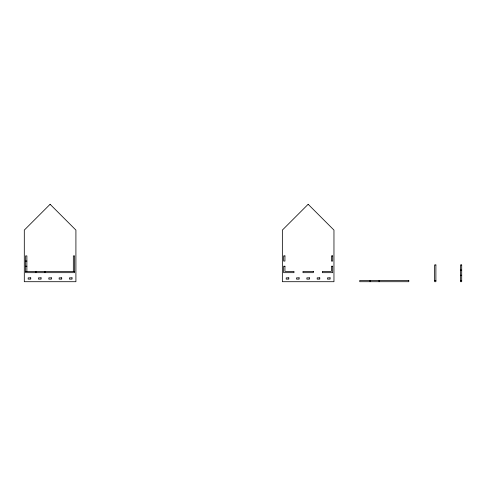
<?xml version="1.0" encoding="UTF-8"?>
<svg xmlns="http://www.w3.org/2000/svg" width="486" height="486" viewBox="0 0 486 486"><rect width="100%" height="100%" fill="white"/><g stroke="black" fill="none" stroke-linecap="round" stroke-linejoin="round"><path stroke-width="0.73" d="M25.588 261.061L26.882 261.061M25.588 266.225L26.882 266.225M460.412 270.095L461.7 270.095M25.588 271.388L74.619 271.388M460.412 275.258L461.7 275.258M434.606 280.416L435.893 280.416M460.412 280.416L461.7 280.416M379.123 280.416L379.123 281.71M370.089 280.416L370.089 281.71M73.331 271.388L73.331 255.903L74.619 255.903L74.619 272.676L25.588 272.676L25.588 255.903L26.882 255.903L26.882 271.388M44.943 271.388L44.943 272.676M35.915 271.388L35.915 272.676M50.107 204.29L24.3 230.097L24.3 281.71L75.913 281.71L75.913 230.097L50.107 204.29M308.16 204.29L282.354 230.097L282.354 281.71L333.961 281.71L333.961 230.097L308.16 204.29M284.936 255.903L283.642 255.903L283.642 261.061L284.936 261.061L284.936 255.903M332.673 255.903L331.385 255.903L331.385 261.061L332.673 261.061L332.673 255.903M435.893 264.937L434.606 264.937L434.606 281.71L435.893 281.71L435.893 264.937M461.7 264.937L460.412 264.937L460.412 281.71L461.7 281.71L461.7 264.937M284.936 266.225L283.642 266.225L283.642 272.676L293.963 272.676L293.963 271.388L284.936 271.388L284.936 266.225M332.673 266.225L331.385 266.225L331.385 271.388L322.352 271.388L322.352 272.676L332.673 272.676L332.673 266.225M313.318 271.388L302.997 271.388L302.997 272.676L313.318 272.676L313.318 271.388M30.752 277.84L28.17 277.84L28.17 279.128L30.752 279.128L30.752 277.84M41.073 277.84L38.491 277.84L38.491 279.128L41.073 279.128L41.073 277.84M51.395 277.84L48.813 277.84L48.813 279.128L51.395 279.128L51.395 277.84M61.716 277.84L59.14 277.84L59.14 279.128L61.716 279.128L61.716 277.84M72.037 277.84L69.462 277.84L69.462 279.128L72.037 279.128L72.037 277.84M288.805 277.84L286.224 277.84L286.224 279.128L288.805 279.128L288.805 277.84M299.127 277.84L296.545 277.84L296.545 279.128L299.127 279.128L299.127 277.84M309.448 277.84L306.866 277.84L306.866 279.128L309.448 279.128L309.448 277.84M319.77 277.84L317.188 277.84L317.188 279.128L319.77 279.128L319.77 277.84M330.091 277.84L327.515 277.84L327.515 279.128L330.091 279.128L330.091 277.84M408.799 280.416L359.768 280.416L359.768 281.71L408.799 281.71L408.799 280.416"/></g></svg>
